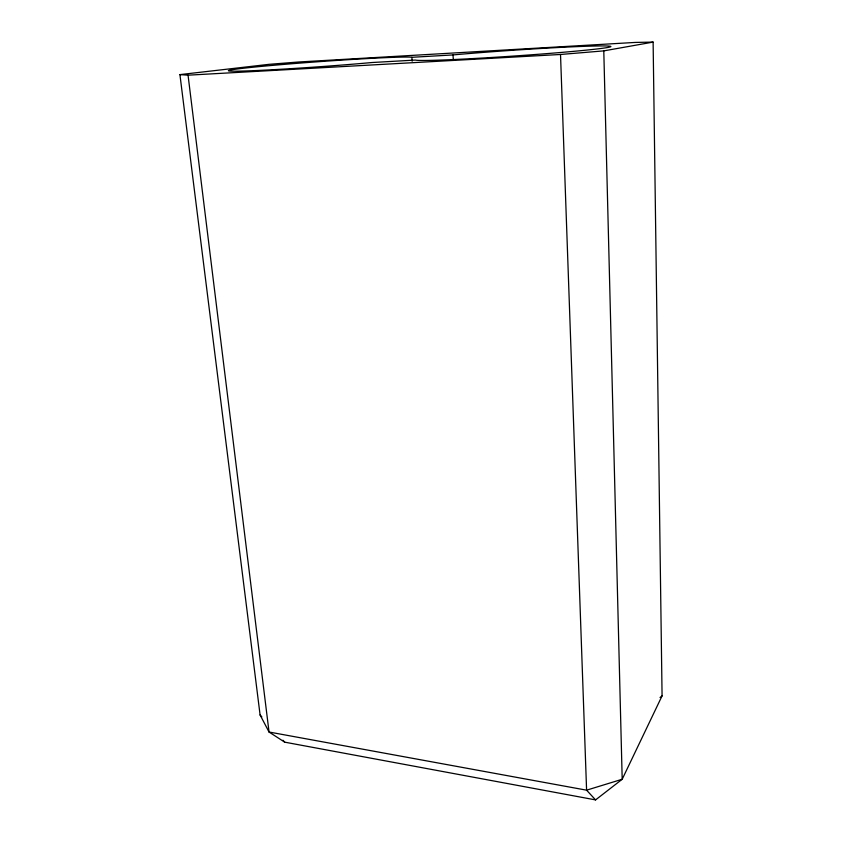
<?xml version="1.0" encoding="UTF-8"?>
<svg xmlns="http://www.w3.org/2000/svg" width="842" height="842" viewBox="0 0 842 842"><rect width="100%" height="100%" fill="white"/><g stroke="black" fill="none" stroke-linecap="round" stroke-linejoin="round"><path stroke-width="1.26" d="M662.075 695.881L622.196 779.26L595.578 799.9L284.701 742.16L269.04 732.024L260.094 714.974L179.925 74.612L269.061 64.329L298.468 62.003L635.331 42.426L653.118 42.1L662.075 695.881L660.044 697.523M179.925 74.612L188.05 75.18L560.519 54.477L603.788 50.878L653.118 42.1M411.885 57.298L453.017 54.93A98.356 2.894 -3.9 0 1 600.399 45.942A98.356 2.894 -3.9 0 1 540.901 54.077A98.356 2.894 -3.9 0 1 415.432 60.066L372.101 62.518A92.041 2.537 -4.1 0 1 237.128 71.17A92.041 2.537 -4.1 0 1 296.458 63.382A92.041 2.537 -4.1 0 1 411.885 57.298L412.159 61.224M595.578 799.9L586.59 790.175L269.04 732.024L188.05 75.18M260.094 714.974L261.851 716.91M282.944 740.223L284.701 742.16M453.017 54.93L453.333 60.182M560.519 54.477L586.59 790.175L622.196 779.26L603.788 50.878"/></g></svg>
